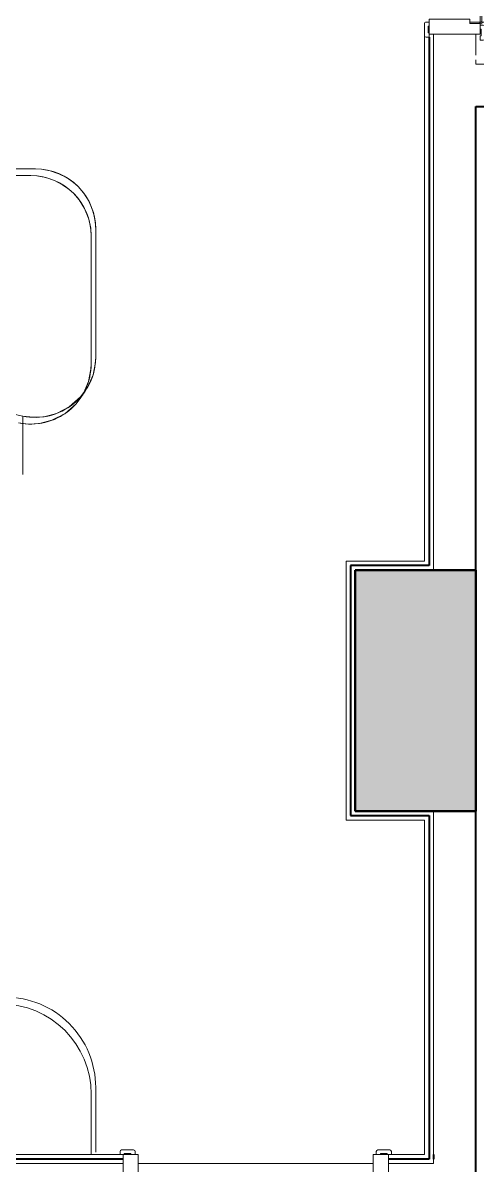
# Model space of a CAD drawing. Extents: x -14.2 to 52.3, y 2.5 to 90.9.
# Drawn here: x 27.25 to 28.757, y 10.388 to 14.181 of the extents above; entities that cross this region are included whole.
import ezdxf

# ---------------------------------------------------------------- set-up
doc = ezdxf.new("R2010")
doc.units = 0
doc.layers.add('limpo_PINI-PSG-PE-0102-LAZ-R00$0$0-8', color=7, linetype='Continuous', lineweight=5, true_color=0x999999)
for name, color, linetype, lineweight in [('limpo_PINI-PSG-PE-0102-LAZ-R00$0$A-DETL-GENF', 1, 'Continuous', 5), ('limpo_PINI-PSG-PE-0102-LAZ-R00$0$A-DOOR', 31, 'Continuous', 5), ('limpo_PINI-PSG-PE-0102-LAZ-R00$0$A-WALL', 1, 'Continuous', 5), ('limpo_PINI-PSG-PE-0102-LAZ-R00$0$A-WALL-FNSH', 1, 'Continuous', 40), ('limpo_PINI-PSG-PE-0102-LAZ-R00$0$ARQ_WC_COZ', 135, 'Continuous', 5), ('limpo_PINI-PSG-PE-0102-LAZ-R00$0$LAYOUT_AMB_LAZ_dwg', 8, 'Continuous', 5), ('limpo_PINI-PSG-PE-0102-LAZ-R00$0$S-COLS', 52, 'Continuous', 5)]:
    doc.layers.add(name, color=color, linetype=linetype, lineweight=lineweight)
doc.layers.add('limpo_PINI-PSG-PE-0102-LAZ-R00$0$XR_ARQT', color=7, linetype='Continuous')
doc.layers.add('XR_ARQT', color=7, linetype='Continuous')

# ---------------------------------------------------------------- blocks, each defined once
blk = doc.blocks.new('limpo_PINI-PSG-PE-0102-LAZ-R00$0$LAZ GERAL - PNE_dwg-25011385-009 - PRE - PAV_ LAZER - GERAL')
at = {"layer": 'limpo_PINI-PSG-PE-0102-LAZ-R00$0$0-8'}
for p, q in [((5.6643, -11.134), (3.5181, -11.134)), ((5.8643, -11.759), (5.8643, -11.334))]:
    blk.add_line(p, q, dxfattribs=at)
at = {"layer": 'limpo_PINI-PSG-PE-0102-LAZ-R00$0$0-8', "flags": 128}
for points in [[(3.5181, -11.134), (5.6643, -11.134), (5.6843, -11.135), (5.7137, -11.1402), (5.7424, -11.1499), (5.7695, -11.164), (5.7902, -11.1786), (5.8057, -11.1926), (5.8247, -11.2145), (5.8422, -11.2427), (5.8566, -11.279), (5.8626, -11.3083), (5.8643, -11.334), (5.8643, -11.759), (5.8635, -11.7767), (5.8555, -11.8176), (5.8372, -11.8595), (5.8142, -11.8913), (5.7766, -11.9245), (5.7342, -11.9463), (5.693, -11.9569), (5.6566, -11.9588), (5.6226, -11.9546), (4.5536, -11.7186)], [(4.4378, -11.6931), (5.6226, -11.9546), (5.6226, -12.1491)], [(5.8643, -14.184), (5.8643, -14.384), (5.8643, -14.3991)]]:
    blk.add_lwpolyline(points, dxfattribs=at)
at = {"layer": 'limpo_PINI-PSG-PE-0102-LAZ-R00$0$0-8'}
for centre, major_axis, start_param, end_param in [((5.6643, -11.334), (-0.1848, 0.0765), 3.534298, 5.105094), ((5.6643, -11.759), (-0.193, 0.0525), 1.626788, 3.407355), ((5.5643, -14.184), (-0.1148, 0.2772), 4.319691, 5.890488)]:
    blk.add_ellipse(centre, major_axis=major_axis, ratio=1, start_param=start_param, end_param=end_param, dxfattribs=at)
blk = doc.blocks.new('limpo_PINI-PSG-PE-0102-LAZ-R00$0$PINI-EST-PE-1101-TQR-R20_rvt-1-5PPE_008_LAZER__P_A_0_09_')
at = {"layer": 'limpo_PINI-PSG-PE-0102-LAZ-R00$0$S-COLS'}
blk.add_hatch(color=8, dxfattribs=at).paths.add_polyline_path([(20350, -12560), (20350, -11760), (19950, -11760), (19950, -12560)])
at = {"layer": 'limpo_PINI-PSG-PE-0102-LAZ-R00$0$S-COLS', "color": 7, "lineweight": 50}
for p, q in [((20350, -11760), (19950, -11760)), ((19950, -11760), (19950, -12560)), ((20350, -12560), (20350, -11760)), ((19950, -12560), (20350, -12560))]:
    blk.add_line(p, q, dxfattribs=at)
blk = doc.blocks.new('limpo_PINI-PSG-PE-0102-LAZ-R00$0$DAA_002_MAD_ABR_1FO - 80 X 210-2120644-5PPE_008_LAZER__P_A_0_09_')
at = {"layer": 'limpo_PINI-PSG-PE-0102-LAZ-R00$0$A-DETL-GENF', "lineweight": 15}
for p, q in [((-405, 115), (-445, 115)), ((445, 115), (405, 115)), ((-450, 110), (-450, 100)), ((-450, 100), (-436, 100)), ((-390, 100), (-440, 100)), ((-440, 100), (-440, -100)), ((-436, 100), (-436, 103)), ((-436, 103), (-414, 103)), ((-414, 103), (-414, 100)), ((-414, 100), (-400, 100)), ((-400, 100), (-400, 110)), ((-390, -65), (-390, 100)), ((390, 100), (390, -65)), ((440, 100), (390, 100)), ((400, 110), (400, 100)), ((400, 100), (414, 100)), ((414, 100), (414, 103)), ((414, 103), (436, 103)), ((436, 103), (436, 100)), ((436, 100), (450, 100)), ((440, -100), (440, 100)), ((450, 100), (450, 110)), ((-400, -100), (-400, -65)), ((-400, -65), (-390, -65)), ((390, -65), (400, -65)), ((400, -65), (400, -100)), ((-446, -100), (-460, -100)), ((-460, -100), (-460, -110)), ((-446, -103), (-446, -100)), ((-424, -103), (-446, -103)), ((-440, -100), (-400, -100)), ((-410, -100), (-424, -100)), ((-424, -100), (-424, -103)), ((-410, -110), (-410, -100)), ((365, -100), (365, -900)), ((400, -100), (365, -100)), ((400, -900), (400, -100)), ((400, -100), (440, -100)), ((424, -100), (410, -100)), ((410, -100), (410, -110)), ((424, -103), (424, -100)), ((446, -103), (424, -103)), ((460, -100), (446, -100)), ((446, -100), (446, -103)), ((460, -110), (460, -100)), ((-455, -115), (-415, -115)), ((415, -115), (455, -115)), ((365, -900), (400, -900))]:
    blk.add_line(p, q, dxfattribs=at)
at = {"layer": 'limpo_PINI-PSG-PE-0102-LAZ-R00$0$A-DETL-GENF'}
for p, q in [((400, -65), (405, -65)), ((405, -65), (405, -100)), ((365, -105), (400, -105)), ((330, -745), (330, -865)), ((340, -845), (340, -745)), ((425, -745), (425, -845)), ((435, -865), (435, -745)), ((365, -820), (360, -820)), ((360, -820), (360, -845)), ((365, -880), (365, -820)), ((400, -820), (400, -880)), ((405, -820), (400, -820)), ((405, -845), (405, -820)), ((340, -845), (340, -855)), ((360, -845), (340, -845)), ((340, -865), (340, -855)), ((340, -855), (360, -855)), ((360, -845), (360, -855)), ((360, -855), (360, -880)), ((405, -845), (405, -855)), ((425, -845), (405, -845)), ((405, -880), (405, -855)), ((405, -855), (425, -855)), ((425, -845), (425, -855)), ((425, -855), (425, -865)), ((360, -880), (365, -880)), ((400, -880), (405, -880))]:
    blk.add_line(p, q, dxfattribs=at)
at = {"layer": 'limpo_PINI-PSG-PE-0102-LAZ-R00$0$A-DETL-GENF', "lineweight": 15}
blk.add_circle((402.5, -102.5), 3.54, dxfattribs=at)
for centre, start, end in [((-445, 110), 90, 180), ((-405, 110), 360, 90), ((405, 110), 90, 180), ((445, 110), 0, 90), ((-455, -110), 180, 270), ((-415, -110), 270, 0), ((415, -110), 180, 270), ((455, -110), 270, 360)]:
    blk.add_arc(centre, 5, start, end, dxfattribs=at)
at = {"layer": 'limpo_PINI-PSG-PE-0102-LAZ-R00$0$A-DETL-GENF'}
for centre, radius, start, end in [((400, -100), 800, 180, 270), ((335, -745), 5, 0, 180), ((430, -745), 5, 0, 180), ((335, -865), 5, 180, 360), ((430, -865), 5, 180, 0)]:
    blk.add_arc(centre, radius, start, end, dxfattribs=at)
blk = doc.blocks.new('limpo_PINI-PSG-PE-0102-LAZ-R00$0$DAA_002_MAD_ABR_1FO - 80 X 210-1917144-5PPE_008_LAZER__P_A_0_09_')
at = {"layer": 'limpo_PINI-PSG-PE-0102-LAZ-R00$0$A-DETL-GENF', "lineweight": 15}
for p, q in [((365, 885), (400, 885)), ((365, 85), (365, 885)), ((400, 885), (400, 85)), ((-460, 85), (-460, 95)), ((-446, 85), (-460, 85)), ((-455, 100), (-415, 100)), ((-446, 88), (-446, 85)), ((-424, 88), (-446, 88)), ((-440, 85), (-400, 85)), ((-440, -85), (-440, 85)), ((-424, 85), (-424, 88)), ((-410, 85), (-424, 85)), ((-410, 95), (-410, 85)), ((-400, 85), (-400, 50)), ((400, 85), (365, 85)), ((400, 85), (440, 85)), ((400, 50), (400, 85)), ((410, 85), (410, 95)), ((424, 85), (410, 85)), ((415, 100), (455, 100)), ((424, 88), (424, 85)), ((446, 88), (424, 88)), ((440, 85), (440, -85)), ((446, 85), (446, 88)), ((460, 85), (446, 85)), ((460, 95), (460, 85)), ((-400, 50), (-390, 50)), ((-390, 50), (-390, -85)), ((390, 50), (400, 50)), ((390, -85), (390, 50)), ((-450, -85), (-436, -85)), ((-450, -95), (-450, -85)), ((-405, -100), (-445, -100)), ((-390, -85), (-440, -85)), ((-436, -85), (-436, -88)), ((-436, -88), (-414, -88)), ((-414, -85), (-400, -85)), ((-414, -88), (-414, -85)), ((-400, -85), (-400, -95)), ((440, -85), (390, -85)), ((400, -85), (414, -85)), ((400, -95), (400, -85)), ((445, -100), (405, -100)), ((414, -85), (414, -88)), ((414, -88), (436, -88)), ((436, -85), (450, -85)), ((436, -88), (436, -85)), ((450, -85), (450, -95))]:
    blk.add_line(p, q, dxfattribs=at)
at = {"layer": 'limpo_PINI-PSG-PE-0102-LAZ-R00$0$A-DETL-GENF'}
for p, q in [((330, 730), (330, 850)), ((340, 850), (340, 840)), ((340, 830), (340, 840)), ((340, 840), (360, 840)), ((360, 865), (365, 865)), ((360, 840), (360, 865)), ((360, 830), (360, 840)), ((365, 865), (365, 805)), ((400, 865), (405, 865)), ((400, 805), (400, 865)), ((405, 865), (405, 840)), ((405, 830), (405, 840)), ((405, 840), (425, 840)), ((425, 840), (425, 850)), ((425, 830), (425, 840)), ((435, 850), (435, 730)), ((340, 830), (340, 730)), ((360, 830), (340, 830)), ((360, 805), (360, 830)), ((365, 805), (360, 805)), ((405, 805), (400, 805)), ((405, 830), (405, 805)), ((425, 830), (405, 830)), ((425, 730), (425, 830)), ((365, 90), (400, 90)), ((405, 50), (405, 85)), ((400, 50), (405, 50))]:
    blk.add_line(p, q, dxfattribs=at)
at = {"layer": 'limpo_PINI-PSG-PE-0102-LAZ-R00$0$A-DETL-GENF', "lineweight": 15}
blk.add_circle((402.5, 87.5), 3.54, dxfattribs=at)
at = {"layer": 'limpo_PINI-PSG-PE-0102-LAZ-R00$0$A-DETL-GENF'}
for centre, radius, start, end in [((400, 85), 800, 90, 180), ((335, 850), 5, 360, 180), ((430, 850), 5, 360, 180), ((335, 730), 5, 180, 0), ((430, 730), 5, 180, 0)]:
    blk.add_arc(centre, radius, start, end, dxfattribs=at)
at = {"layer": 'limpo_PINI-PSG-PE-0102-LAZ-R00$0$A-DETL-GENF', "lineweight": 15}
for centre, start, end in [((-455, 95), 90, 180), ((-415, 95), 360, 90), ((415, 95), 90, 180), ((455, 95), 0, 90), ((-445, -95), 180, 270), ((-405, -95), 270, 0), ((405, -95), 180, 270), ((445, -95), 270, 360)]:
    blk.add_arc(centre, 5, start, end, dxfattribs=at)
blk = doc.blocks.new('limpo_PINI-PSG-PE-0102-LAZ-R00$0$LAYOUT_AMB_LAZ_dwg-2867451-5PPE_008_LAZER__P_A_0_09_')
at = {"color": 9, "lineweight": 5, "flags": 128}
blk.add_lwpolyline([(35767.7, 7074), (35801.7, 7069.8), (35838, 7071.7), (35879.3, 7082.2), (35921.6, 7104.1), (35959.2, 7137.2), (35982.2, 7169.1), (36000.5, 7210.9), (36008.5, 7251.8), (36009.3, 7269.6), (36009.3, 7694.6), (36007.7, 7720.2), (36001.6, 7749.6), (35987.3, 7785.8), (35969.7, 7814.1), (35950.7, 7836), (35935.3, 7849.9), (35914.6, 7864.6), (35887.4, 7878.7), (35858.7, 7888.4), (35829.4, 7893.5), (35809.3, 7894.6), (33663.1, 7894.6)], dxfattribs=at)
at = {"layer": 'limpo_PINI-PSG-PE-0102-LAZ-R00$0$ARQ_WC_COZ', "color": 9}
for p, q in [((35809.3, 7894.6), (33663.1, 7894.6)), ((36009.3, 7269.6), (36009.3, 7694.6)), ((36009.3, 4844.6), (36009.3, 4644.6))]:
    blk.add_line(p, q, dxfattribs=at)
for centre, radius, start, end in [((35809.3, 7694.6), 200, 0, 90), ((35809.3, 7269.6), 200, 257.981, 0), ((35709.3, 4844.6), 300, 0, 90)]:
    blk.add_arc(centre, radius, start, end, dxfattribs=at)
blk = doc.blocks.new('limpo_PINI-PSG-PE-0102-LAZ-R00$0$A$C745163c0')
at = {"layer": 'limpo_PINI-PSG-PE-0102-LAZ-R00$0$A-WALL', "color": 50}
for p, q in [((14530, -9245), (14530, -7465.1)), ((14670, -7535.1), (14670, -7465.1)), ((14670, -7565.1), (14670, -7550.1)), ((18355, -7565.1), (14670, -7565.1)), ((14530, -11185.1), (14530, -10045)), ((13500, -11215.1), (9545, -11215.1)), ((14530, -11215.1), (14380, -11215.1)), ((14530, -11200.1), (14530, -11215.1))]:
    blk.add_line(p, q, dxfattribs=at)
at = {"layer": 'limpo_PINI-PSG-PE-0102-LAZ-R00$0$A-WALL', "color": 170, "lineweight": 40}
for p, q in [((14515, -7475.1), (14515, -9230)), ((14670, -7705.1), (18495, -7705.1)), ((14670, -9245), (14670, -7705.1)), ((14255, -9230), (14255, -10060)), ((14515, -9230), (14255, -9230)), ((14270, -10045), (14270, -9245)), ((14270, -9245), (14670, -9245)), ((14670, -10045), (14270, -10045)), ((14670, -14335), (14670, -10045)), ((14255, -10060), (14515, -10060)), ((14515, -10060), (14515, -11200.1)), ((14530, -11185.1), (14530, -11200.1)), ((13500, -11200.1), (9530, -11200.1)), ((14515, -11200.1), (14380, -11200.1))]:
    blk.add_line(p, q, dxfattribs=at)
at = {"layer": 'limpo_PINI-PSG-PE-0102-LAZ-R00$0$A-WALL'}
blk.add_line((13550, -11215.1), (14330, -11215.1), dxfattribs=at)
at = {"layer": 'limpo_PINI-PSG-PE-0102-LAZ-R00$0$A-WALL-FNSH', "lineweight": 5}
for p, q in [((14500, -7470.1), (14500, -9215)), ((14240, -9215), (14240, -10075)), ((14500, -9215), (14240, -9215)), ((14670, -9245), (14670, -10045)), ((14240, -10075), (14500, -10075)), ((14500, -10075), (14500, -11185.1)), ((13490, -11185.1), (9545, -11185.1)), ((14500, -11185.1), (14390, -11185.1))]:
    blk.add_line(p, q, dxfattribs=at)
at = {"lineweight": 5}
blk.add_blockref('limpo_PINI-PSG-PE-0102-LAZ-R00$0$PINI-EST-PE-1101-TQR-R20_rvt-1-5PPE_008_LAZER__P_A_0_09_', (-5680, 2515), dxfattribs=at)
at = {"layer": 'limpo_PINI-PSG-PE-0102-LAZ-R00$0$A-DOOR', "rotation": 270}
blk.add_blockref('limpo_PINI-PSG-PE-0102-LAZ-R00$0$DAA_002_MAD_ABR_1FO - 80 X 210-1917144-5PPE_008_LAZER__P_A_0_09_', (14600, -7025.1), dxfattribs=at)
at = {"layer": 'limpo_PINI-PSG-PE-0102-LAZ-R00$0$A-DOOR'}
blk.add_blockref('limpo_PINI-PSG-PE-0102-LAZ-R00$0$DAA_002_MAD_ABR_1FO - 80 X 210-2120644-5PPE_008_LAZER__P_A_0_09_', (13940, -11285.1), dxfattribs=at)
at = {"layer": 'limpo_PINI-PSG-PE-0102-LAZ-R00$0$LAYOUT_AMB_LAZ_dwg', "color": 9}
blk.add_blockref('limpo_PINI-PSG-PE-0102-LAZ-R00$0$LAYOUT_AMB_LAZ_dwg-2867451-5PPE_008_LAZER__P_A_0_09_', (-22615.1, -15829.6), dxfattribs=at)
blk = doc.blocks.new('limpo_PINI-PSG-PE-0102-LAZ-R00')
at = {"layer": 'limpo_PINI-PSG-PE-0102-LAZ-R00$0$XR_ARQT', "xscale": 0.001000000000038553, "yscale": 0.001000000000038553, "zscale": 0.001000000000038553}
blk.add_blockref('limpo_PINI-PSG-PE-0102-LAZ-R00$0$A$C745163c0', (14.124, 21.592), dxfattribs=at)
at = {"layer": 'limpo_PINI-PSG-PE-0102-LAZ-R00$0$XR_ARQT'}
blk.add_blockref('limpo_PINI-PSG-PE-0102-LAZ-R00$0$LAZ GERAL - PNE_dwg-25011385-009 - PRE - PAV_ LAZER - GERAL', (21.6689, 24.8134), dxfattribs=at)

msp = doc.modelspace()

# ---------------------------------------------------------------- block references
at = {"layer": 'XR_ARQT'}
msp.add_blockref('limpo_PINI-PSG-PE-0102-LAZ-R00', (-0.0418, 0.017), dxfattribs=at)

doc.saveas('drawing.dxf')
